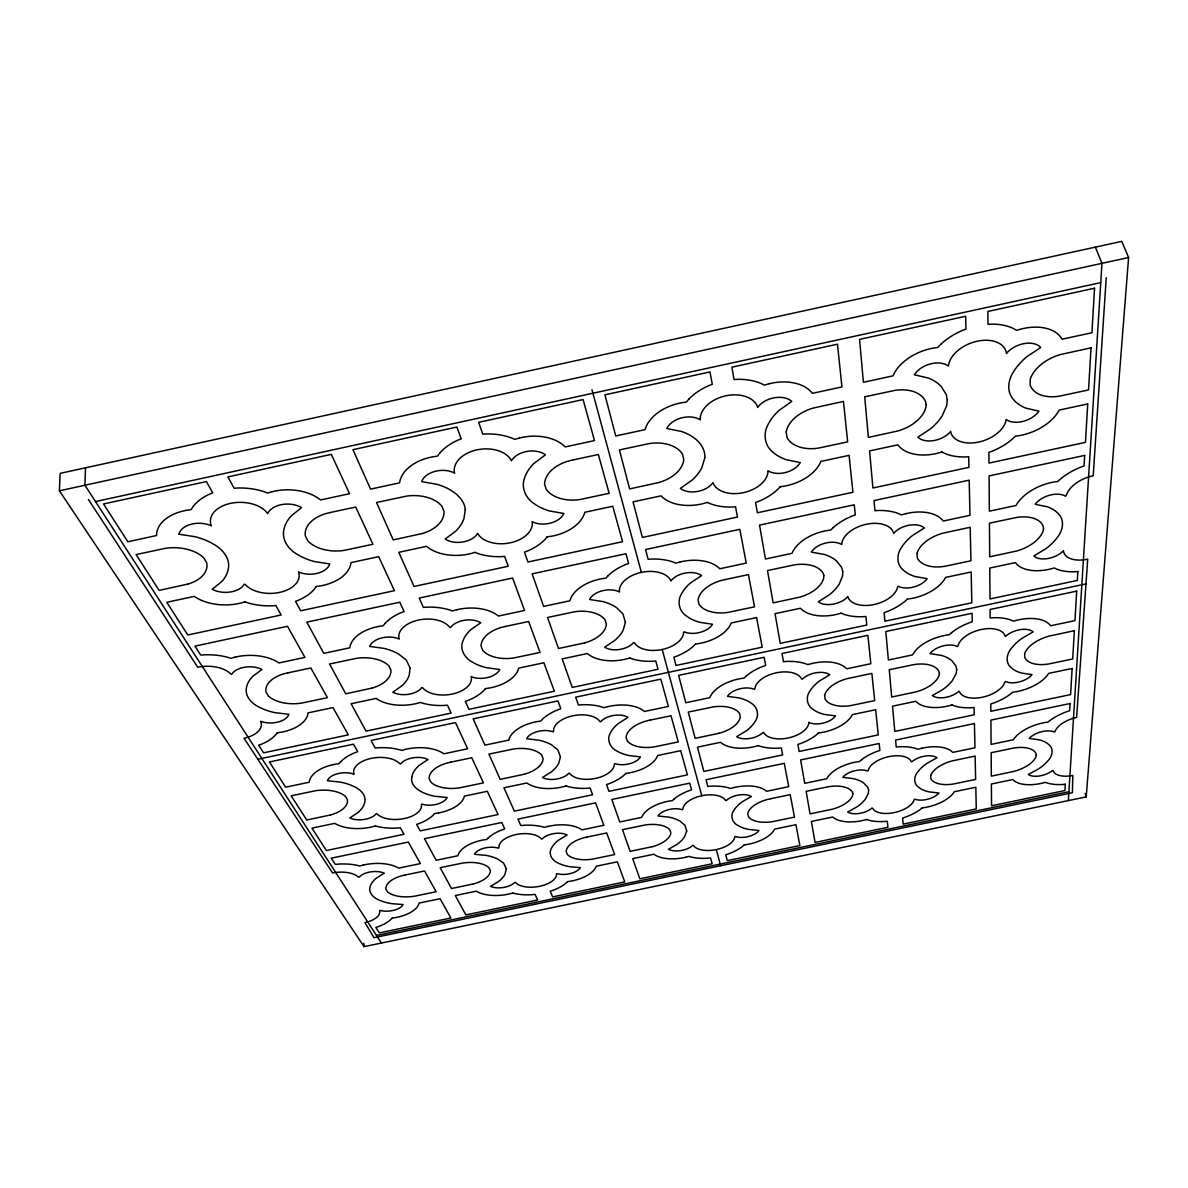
<?xml version="1.0" encoding="UTF-8"?>
<svg xmlns="http://www.w3.org/2000/svg" width="1188" height="1188" viewBox="0 0 1188 1188"><rect width="100%" height="100%" fill="white"/><g stroke="black" fill="none" stroke-linecap="round" stroke-linejoin="round"><path stroke-width="1.5" d="M85.506 467.82L84.927 485.239L381.393 943.049M59.4 490.807L60.157 473.359L1121.799 241.357L1128.6 257.529L1086.218 796.881L364.033 946.643L59.4 490.807L1128.6 257.529M1068.339 800.578L1101.959 263.335L1095.351 247.134M1106.236 277.695L1093.212 475.749L1092.351 475.928A27.473 15.652 -20.3 0 0 1076.684 482.788L1074.115 484.719A27.473 15.652 -20.3 0 0 1066.26 495.5L1065.473 496.213A18.607 10.677 -19.5 0 0 1049.776 495.188L1047.534 495.871A18.607 10.677 -19.5 0 0 1035.179 504.306L1047.207 506.741A50.965 29.017 -18.4 0 1 1058.226 513.587C1065.161 520.285 1062.8 530.917 1057.201 537.57A51.084 29.151 -18.4 0 1 1045.782 548.767L1033.857 555.969A18.013 10.053 -18.8 0 0 1045.381 558.865L1047.504 558.598A18.013 10.053 -18.8 0 0 1062.889 551.321L1063.483 550.683L1063.587 551.678A26.403 14.568 -19.4 0 0 1070.225 558.538L1072.526 559.296A26.403 14.568 -19.4 0 0 1086.901 559.355L1087.718 559.192L1076.61 717.389A22.631 10.944 -16.8 0 0 1063.646 722.512L1061.508 723.923A22.631 10.944 -16.8 0 0 1055.048 731.556L1054.395 732.06A15.37 7.455 -16.3 0 0 1041.327 731.778L1039.455 732.313A15.37 7.455 -16.3 0 0 1029.209 738.461L1039.248 739.827A42.278 20.345 -15.6 0 1 1048.469 744.282C1054.35 748.559 1052.286 756.608 1047.757 760.988A42.367 20.419 -15.6 0 1 1038.253 769.096L1028.303 774.442A14.969 7.083 -15.9 0 0 1037.97 776.165L1039.752 775.927A14.969 7.083 -15.9 0 0 1052.598 770.448L1053.192 770.67A21.904 10.291 -16.4 0 0 1058.805 775.319L1060.736 775.779A21.904 10.291 -16.4 0 0 1072.823 775.467L1072.363 792.752L373.982 937.674L364.924 922.63A21.518 10.024 -5.2 0 0 375.571 918.25L377.012 917.091A21.518 10.024 -5.2 0 0 379.551 910.825L379.952 910.394A14.731 6.92 -5.6 0 0 393.881 910.275L395.545 909.8A14.731 6.92 -5.6 0 0 403.088 904.543L391.743 903.667A41.758 19.973 -5.9 0 1 379.418 900.192C373.7 898.083 367.493 892.411 370.433 885.728A41.669 19.899 -5.9 0 1 376.195 878.244L384.273 873.165A15.117 7.277 -5.3 0 0 372.245 871.68L370.359 871.933A15.117 7.277 -5.3 0 0 359.162 877.264L358.345 877.056A22.23 10.647 -4.7 0 0 348.916 872.838L346.376 872.423A22.23 10.647 -4.7 0 0 332.566 872.928L244.015 738.238L244.787 738.075A25.928 14.078 -1.9 0 0 257.143 732.387L258.746 730.828A25.928 14.078 -1.9 0 0 261.033 722.2L260.632 721.279L261.464 721.606A17.731 9.742 -2.4 0 0 278.363 721.962L280.323 721.368A17.731 9.742 -2.4 0 0 288.833 714.3L274.933 712.652A50.356 28.289 -2.7 0 1 259.504 707.32C251.767 703.712 244.104 695.975 246.673 686.679A50.238 28.17 -2.8 0 1 252.732 676.343L261.954 669.497A18.31 10.321 -1.7 0 0 247.045 666.928L244.758 667.211A18.31 10.321 -1.7 0 0 231.764 674.279L230.739 673.967A26.982 15.102 -0.9 0 0 218.622 667.611L215.444 666.943A26.982 15.102 -0.9 0 0 198.589 667.092L197.757 667.27L88.387 499.435M811.879 663.513L807.84 664.612L805.137 663.572A41.951 22.81 -12.6 0 0 786.308 661.449L783.441 661.686L782.001 653.504L867.879 635.328L870.834 663.706L846.673 668.799A34.259 18.548 -13.3 0 0 811.879 663.513M685.565 857.305L689.04 856.414L691.49 857.097A37.14 17.969 -10.7 0 0 708.063 858.196L710.543 857.944L712.161 863.78L639.812 878.793L632.699 858.642L653.875 854.231A30.443 14.761 -10.2 0 0 685.565 857.305M95.5 501.559L1100.756 282.625M376.136 698.41L351.128 703.727L366.008 731.125L451.113 713.097L447.46 705.182L444.446 705.434A44.431 25.186 -5.8 0 1 423.641 703.459L420.389 702.45L416.349 703.563A36.531 20.642 -5 0 1 376.121 698.41M257.722 759.281L1086.099 583.887M508.702 740.124L484.897 745.143L473.166 718.859L557.944 700.92L560.84 708.761L558.182 709.682A41.773 22.631 -8.6 0 0 542.649 719.037L540.792 721.027L536.664 721.665A34.066 18.34 -7.9 0 0 508.702 740.124M376.462 935.431L1068.903 791.713M438.535 812.934L434.645 813.542L433.026 815.295A40.615 20.79 -5.4 0 1 419.097 823.551L416.661 824.368L420.196 830.872L498.099 814.552L487.332 791.297L464.434 796.109A33.264 17.167 -5.9 0 1 438.535 812.934M186.1 510.38L191.164 509.622L192.872 506.86A52.02 32.67 0.1 0 1 209.652 494.119L212.756 492.886L206.415 481.571L103.549 503.964L127.859 541.758L156.593 535.521A42.56 26.329 0.9 0 1 186.1 510.38M1085.119 793.51L1086.218 796.881M591.98 389.723L641.371 572.393M662.206 649.494L701.752 795.752M716.305 849.583L720.671 865.725M363.81 943.153L364.033 946.643M842.752 571.473L842.589 575.957L839.277 583.947A50.03 29.358 -13.7 0 1 829.358 594.787L818.294 601.781A17.612 10.143 -14.4 0 0 830.56 604.484L832.714 604.217A17.612 10.143 -14.4 0 0 847.311 597.133L847.816 596.51L848.084 597.46A25.765 14.731 -15.2 0 0 855.999 604.024L858.464 604.737A25.765 14.731 -15.2 0 0 873.239 604.707L874.843 604.365A25.765 14.731 -15.2 0 0 889.025 598.247L891.267 596.539A25.765 14.731 -15.2 0 0 897.623 586.931L898.306 586.293A17.731 10.128 -16 0 0 913.706 587.021L915.814 586.382A17.731 10.128 -16 0 0 927.13 578.66L915.131 576.551A50.698 29.255 -17.1 0 1 903.519 570.285C896.108 564.552 896.554 553.92 901.826 546.94A50.579 29.121 -17 0 1 912.503 535.506L924.338 527.977A18.295 10.751 -16.5 0 0 911.879 524.858L909.637 525.126A18.295 10.751 -16.5 0 0 894.178 532.803L893.628 533.457L893.376 532.417A26.745 15.86 -15.6 0 0 885.312 525.081L882.729 524.264A26.745 15.86 -15.6 0 0 867.091 524.116L865.384 524.472A26.745 15.86 -15.6 0 0 850.43 531.17L848.113 533.041A26.745 15.86 -15.6 0 0 841.787 543.436L841.743 544.549L841.089 544.134A18.162 10.781 -14.7 0 0 824.843 543.258L822.645 543.926A18.162 10.781 -14.7 0 0 811.345 552.123L824.071 554.38A49.926 29.225 -13.7 0 1 836.456 560.885L841.55 567.255L842.752 571.473M786.204 431.942L787.005 437.407A34.185 22.127 -16 0 0 818.205 448.158L847.668 441.877L843.45 401.425L813.186 408.078A34.096 22.023 -15.9 0 0 786.204 431.942M808.82 722.363L808.805 723.21A23.314 12.266 -12.5 0 1 803.534 731.155L801.573 732.595A23.314 12.266 -12.5 0 1 788.862 737.837L787.406 738.149A23.314 12.266 -12.5 0 1 773.789 738.416L771.472 737.882A23.314 12.266 -12.5 0 1 763.81 732.654L763.067 732.402A15.964 8.435 -11.8 0 1 750.044 738.446L748.084 738.698A15.964 8.435 -11.8 0 1 736.634 736.709L746.42 730.783A45.322 24.295 -11.2 0 0 754.929 721.769C759.607 715.651 757.706 706.815 751.024 703.044A45.218 24.191 -11.2 0 0 739.292 697.965L727.487 696.346A16.409 8.91 -11.8 0 1 737.406 689.5L739.367 688.921A16.409 8.91 -11.8 0 1 754.335 689.352L754.915 688.773A24.116 13.113 -12.6 0 1 760.127 680.219L762.147 678.66A24.116 13.113 -12.6 0 1 775.467 672.987L777.011 672.66A24.116 13.113 -12.6 0 1 791.356 672.497L793.777 673.121A24.116 13.113 -12.6 0 1 801.603 678.927L802.36 679.209A16.469 8.91 -13.3 0 1 816.097 672.72L818.131 672.467A16.469 8.91 -13.3 0 1 829.759 674.769L819.349 681.08A45.545 24.235 -13.8 0 0 810.246 690.555C805.538 696.495 806.474 705.524 813.216 709.518A45.634 24.324 -13.8 0 0 824.294 714.419L835.506 715.889A16.023 8.435 -13.1 0 1 825.541 722.438L823.626 722.987A16.023 8.435 -13.1 0 1 809.399 722.66L808.82 722.363M410.112 668.057L409.162 675.467A50.104 28.542 -4 0 1 402.183 685.595L392.797 692.218A17.553 9.92 -5 0 0 406.534 694.549L408.702 694.282A17.553 9.92 -5 0 0 421.785 687.54L422.705 687.837A25.542 14.479 -5.8 0 0 433.085 693.807L435.922 694.431A25.542 14.479 -5.8 0 0 451.41 694.223L452.999 693.881A25.542 14.479 -5.8 0 0 465.948 688.06L467.76 686.441A25.542 14.479 -5.8 0 0 471.384 677.502L471.146 676.551L471.903 676.893A17.493 9.994 -6.6 0 0 488.298 677.383L490.317 676.759A17.493 9.994 -6.6 0 0 499.732 669.483L486.471 667.686A49.762 29.017 -7.1 0 1 472.289 662.043C464.627 658.078 459.192 649.004 463.097 640.51A49.644 28.883 -7.2 0 1 470.671 629.818L480.754 622.764A18.043 10.618 -6.1 0 0 466.632 620.002L464.374 620.27A18.043 10.618 -6.1 0 0 450.564 627.546L449.613 627.219A26.522 15.563 -5.2 0 0 438.818 620.537L435.848 619.809A26.522 15.563 -5.2 0 0 419.394 619.869L417.716 620.225A26.522 15.563 -5.2 0 0 404.143 626.596L402.286 628.348A26.522 15.563 -5.2 0 0 398.945 638.03L399.257 639.055L398.44 638.684A18.117 10.529 -4.4 0 0 381.11 638.075L379.017 638.728A18.117 10.529 -4.4 0 0 369.75 646.421L383.828 648.351A49.985 28.423 -4 0 1 398.886 654.202L406.266 660.023L410.112 668.057M411.716 777.427C410.528 784.125 416.26 789.159 421.651 791.876A45.396 23.879 -6.3 0 0 434.853 796.272L447.104 797.49A15.993 8.257 -5.9 0 1 438.699 803.667L436.872 804.217A15.993 8.257 -5.9 0 1 421.814 804.083L421.369 804.588A23.359 11.954 -5.4 0 1 418.354 812.013L416.75 813.364A23.359 11.954 -5.4 0 1 405.063 818.384L403.623 818.695A23.359 11.954 -5.4 0 1 389.412 819.111L386.798 818.636A23.359 11.954 -5.4 0 1 377.086 813.899L376.225 813.661A16.053 8.182 -4.7 0 1 364.449 819.423L362.474 819.69A16.053 8.182 -4.7 0 1 349.807 817.968L358.212 812.384A45.753 23.478 -4 0 0 364.3 803.934C367.419 796.242 360.796 789.471 354.247 786.649A45.649 23.389 -4 0 0 340.317 782.105L327.398 780.754A16.513 8.628 -4.3 0 1 335.655 774.309L337.541 773.73A16.513 8.628 -4.3 0 1 353.385 773.952L354.128 774.234L353.816 773.403A24.176 12.756 -4.8 0 1 356.578 765.443L358.212 763.973A24.176 12.756 -4.8 0 1 370.404 758.553L371.918 758.226A24.176 12.756 -4.8 0 1 386.932 757.899L389.679 758.449A24.176 12.756 -4.8 0 1 399.747 763.721L400.623 763.973A16.454 8.702 -5.5 0 1 412.993 757.81L415.058 757.543A16.454 8.702 -5.5 0 1 428.007 759.533L419.067 765.488A45.293 23.775 -6.3 0 0 412.518 774.368L411.716 777.427M868.621 790.109L868.413 793.257L865.532 798.945A41.758 20.493 -12.7 0 1 857.068 806.815L847.712 812.013A14.731 7.128 -13.1 0 0 857.914 813.617L859.711 813.379A14.731 7.128 -13.1 0 0 872.007 808.018L872.66 808.241A21.533 10.35 -13.6 0 0 879.165 812.666L881.229 813.112A21.533 10.35 -13.6 0 0 893.584 812.726L894.935 812.444A21.533 10.35 -13.6 0 0 906.875 807.781L908.761 806.518A21.533 10.35 -13.6 0 0 914.181 799.598L914.76 799.123A14.805 7.113 -14.2 0 0 927.62 799.257L929.402 798.752A14.805 7.113 -14.2 0 0 938.921 793.035L928.912 791.861A42.144 20.463 -14.8 0 1 919.274 787.748C913.201 784.199 913.646 776.135 918.101 771.487A42.055 20.389 -14.8 0 1 927.086 763.245L937.005 757.751A15.192 7.484 -14.4 0 0 926.655 755.865L924.799 756.117A15.192 7.484 -14.4 0 0 911.879 761.835L911.226 761.597A22.23 11.019 -13.8 0 0 904.617 756.711L902.479 756.207A22.23 11.019 -13.8 0 0 889.53 756.504L888.104 756.801A22.23 11.019 -13.8 0 0 875.63 761.805L873.67 763.171A22.23 11.019 -13.8 0 0 868.265 770.567L867.685 771.057A15.117 7.484 -13.3 0 0 854.217 770.864L852.39 771.383A15.117 7.484 -13.3 0 0 842.871 777.368L853.385 778.63A41.669 20.419 -12.7 0 1 863.557 782.862L867.685 787.184L868.621 790.109M823.833 575.512L823.744 577.814A30.68 17.998 -13.7 0 1 799.673 597.148L773.15 602.865L767.493 570.537L794.698 564.82A30.606 17.924 -13.7 0 1 823.15 573.359L823.833 575.512M824.591 695.5L825.125 699.183A27.977 14.909 -13.8 0 0 850.43 705.657L874.695 700.608L871.844 673.388L847.059 678.675A27.918 14.85 -13.8 0 0 824.591 695.5M465.295 509.533L463.914 518.725A55.405 35.432 -4.3 0 1 455.776 531.11L445.144 539.07A19.394 12.266 -5.7 0 0 460.157 542.307L462.548 542.025A19.394 12.266 -5.7 0 0 477.249 533.991L477.635 533.293L478.244 534.392A28.215 17.879 -6.9 0 0 489.397 542.01L492.471 542.842A28.215 17.879 -6.9 0 0 509.504 542.961L511.256 542.589A28.215 17.879 -6.9 0 0 525.779 535.684L527.858 533.739A28.215 17.879 -6.9 0 0 532.283 522.75L532.076 521.562L532.877 522.007A19.35 12.355 -8 0 0 550.89 523.002L553.133 522.289A19.35 12.355 -8 0 0 563.869 513.498L549.391 510.944A55.168 35.952 -8.9 0 1 534.065 503.593C525.215 497.921 520.537 486.501 525.051 476.566A55.019 35.774 -9 0 1 533.947 463.409L545.455 454.856A20.018 13.202 -7.6 0 0 530.011 451.039L527.487 451.336A20.018 13.202 -7.6 0 0 511.865 460.068L511.434 460.84L510.84 459.622A29.418 19.379 -6.2 0 0 499.242 451.009L495.975 450.029A29.418 19.379 -6.2 0 0 477.784 449.688L475.898 450.089A29.418 19.379 -6.2 0 0 460.588 457.707L458.464 459.86A29.418 19.379 -6.2 0 0 454.336 471.874L454.633 473.151L453.757 472.676A20.062 13.098 -5 0 0 434.6 471.473L432.269 472.245A20.062 13.098 -5 0 0 421.681 481.615L437.169 484.377A55.257 35.254 -4.3 0 1 453.549 492.04C459.37 496.213 464.627 502.123 465.295 509.533M1065.309 784.243L1064.938 790.54L991.549 805.776L991.386 784.006L1012.889 779.536A31.14 14.746 -15.9 0 0 1041.876 783.248L1045.455 782.328L1047.564 783.1A38.105 17.909 -16.4 0 0 1062.889 784.481L1065.309 784.243M1070.076 703.519L1069.646 710.751L1067.017 711.612A39.352 19.038 -16.8 0 0 1050.266 720.255L1047.935 722.096L1044.163 722.675A31.957 15.503 -16.3 0 0 1013.349 739.753L991.089 744.401L990.911 720.091L1070.076 703.519M1072.14 668.458L1070.596 694.594L990.851 711.3L990.792 703.994L993.435 703.118A41.164 21.265 -16 0 0 1010.32 694.178L1012.681 692.248L1016.557 691.654A33.903 17.464 -16.7 0 0 1048.692 673.373L1072.14 668.458M1074.368 630.694L1072.69 658.984L1048.262 664.062A28.527 14.805 -17.4 0 1 1024.665 657.187L1024.739 653.355A28.453 14.746 -17.4 0 1 1049.36 636.026L1074.368 630.694M1076.699 591.134L1074.962 620.626L1050.593 625.779A34.883 18.444 -17.1 0 0 1017.567 620.062L1013.453 621.176L1010.973 620.077A42.62 22.735 -16.5 0 0 992.99 617.745L990.153 617.983L990.094 609.474L1076.699 591.134M1077.843 571.532L1077.323 580.442L990.005 598.945L989.782 568.042L1015.443 562.592A37.481 20.924 -18.8 0 0 1049.984 569.111L1054.246 567.953L1056.756 569.141A45.916 25.349 -19.4 0 0 1074.962 571.755L1077.843 571.532M1084.689 455.42L1084.065 465.948L1080.902 467.077A47.787 27.235 -20.3 0 0 1060.632 478.868L1057.795 481.437L1053.266 482.12A38.714 22.201 -19.5 0 0 1016.111 505.464L989.352 511.182L989.099 475.898L1084.689 455.42M1087.718 403.95L1085.461 442.367L988.995 463.068L988.921 452.361L992.129 451.202A50.386 31.185 -19.6 0 0 1012.577 438.907L1015.443 436.174L1020.15 435.476A41.61 25.601 -20.6 0 0 1059.221 410.083L1087.718 403.95M1091.03 347.832L1088.55 389.931L1058.79 396.272A35.224 21.8 -22.1 0 1 1030.145 384.882L1030.263 379.195A35.135 21.681 -22 0 1 1060.439 354.544L1091.03 347.832M1094.549 288.224L1091.92 332.744L1062.057 339.219A43.139 27.324 -21.7 0 0 1021.635 328.898L1016.586 330.353L1013.557 328.586A52.628 33.799 -20.7 0 0 991.46 324.131L987.956 324.339L987.867 311.449L1094.549 288.224M852.806 793.406L852.702 795.024A25.601 12.563 -12.7 0 1 832.283 809.206L810.068 813.884L806.117 791.327L828.808 786.649A25.557 12.519 -12.7 0 1 852.286 791.921L852.806 793.406M947.267 399.97L946.688 405.568L942.381 415.488A56.163 35.996 -18 0 1 930.605 428.764L917.908 437.214A19.78 12.385 -18.6 0 0 931.11 440.897L933.471 440.629A19.78 12.385 -18.6 0 0 950.044 432.15L950.652 431.393L950.86 432.581A28.972 17.924 -19.6 0 0 958.954 440.971L961.597 441.906A28.972 17.924 -19.6 0 0 977.724 442.248L979.521 441.877A28.972 17.924 -19.6 0 0 995.559 434.6L998.158 432.536A28.972 17.924 -19.6 0 0 1005.969 420.715L1006.147 419.438L1006.771 419.928A20.003 12.296 -20.6 0 0 1023.536 421.235L1025.897 420.493A20.003 12.296 -20.6 0 0 1038.965 411.137L1026.061 408.182A57.47 35.566 -22.1 0 1 1013.928 400.044C1005.998 391.862 1008.107 379.269 1014.21 370.73A57.306 35.388 -22 0 1 1026.967 356.623L1040.688 347.52A20.745 13.127 -21.7 0 0 1027.264 343.198L1024.784 343.481A20.745 13.127 -21.7 0 0 1007.097 352.717L1006.429 353.549L1006.251 352.227A30.264 19.424 -20.7 0 0 998.069 342.753L995.292 341.639A30.264 19.424 -20.7 0 0 978.125 341.03L976.209 341.446A30.264 19.424 -20.7 0 0 959.176 349.48L956.459 351.782A30.264 19.424 -20.7 0 0 948.603 364.731L948.47 366.112L947.786 365.577A20.478 13.217 -19.4 0 0 929.996 364.033L927.531 364.835A20.478 13.217 -19.4 0 0 914.404 374.829L928.214 378.007A56.014 35.818 -17.9 0 1 941.252 386.516L946.301 394.639L947.267 399.97M179.032 534.214L195.322 536.768A56.415 34.021 1 0 1 213.32 544.03C222.379 548.975 230.843 558.494 228.17 569.601A56.579 34.185 1.1 0 1 221.8 581.556L212.162 589.263A19.721 11.88 -0.2 0 0 228.066 592.277L230.472 591.98A19.721 11.88 -0.2 0 0 244.253 584.184L245.337 584.555A28.616 17.375 -1.2 0 0 257.974 591.802L261.256 592.589A28.616 17.375 -1.2 0 0 278.735 592.589L280.472 592.218A28.616 17.375 -1.2 0 0 294.253 585.491L296.064 583.605A28.616 17.375 -1.2 0 0 298.871 573.017L298.455 571.888L299.361 572.304A19.572 12.043 -2 0 0 317.953 573.151L320.151 572.453A19.572 12.043 -2 0 0 329.759 563.929L314.508 561.568A55.673 35.105 -2.4 0 1 297.653 554.603C288.58 549.599 281.036 539.53 284.11 528.705A55.524 34.927 -2.5 0 1 291.149 516.008L301.5 507.662A20.27 12.83 -1 0 0 285.135 504.143L282.596 504.44A20.27 12.83 -1 0 0 267.998 512.934L267.671 513.676L266.854 512.518A29.908 18.785 0.1 0 0 253.608 504.321L250.119 503.385A29.908 18.785 0.1 0 0 231.422 503.177L229.566 503.578A29.908 18.785 0.1 0 0 215.087 510.989L213.261 513.067A29.908 18.785 0.1 0 0 210.929 524.651L211.434 525.868L210.454 525.408A20.463 12.652 0.9 0 0 190.659 524.383L188.387 525.141A20.463 12.652 0.9 0 0 179.032 534.214M956.696 669.587L956.206 673.388L952.613 680.189A45.857 24.309 -15 0 1 942.856 689.5L932.372 695.574A16.172 8.42 -15.4 0 0 943.198 697.727L945.143 697.475A16.172 8.42 -15.4 0 0 958.82 691.268L959.488 691.55A23.671 12.222 -16 0 0 966.111 697.029L968.279 697.594A23.671 12.222 -16 0 0 981.585 697.401L983.055 697.089A23.671 12.222 -16 0 0 996.287 691.728L998.425 690.243A23.671 12.222 -16 0 0 1004.855 682.016L1005.523 681.466A16.29 8.39 -16.7 0 0 1019.319 681.897L1021.279 681.333A16.29 8.39 -16.7 0 0 1032.016 674.636L1021.368 673.002A46.525 24.161 -17.4 0 1 1011.374 667.834C1004.855 662.8 1006.667 653.578 1011.567 648.128A46.421 24.057 -17.4 0 1 1021.977 638.342L1033.174 631.897A16.766 8.865 -17.1 0 0 1022.2 629.388L1020.165 629.655A16.766 8.865 -17.1 0 0 1005.731 636.308L1005.048 635.996A24.503 13.068 -16.5 0 0 998.365 629.922L996.108 629.254A24.503 13.068 -16.5 0 0 982.12 629.328L980.56 629.655A24.503 13.068 -16.5 0 0 966.661 635.476L964.433 637.08A24.503 13.068 -16.5 0 0 957.974 645.93L957.305 646.524A16.632 8.895 -15.7 0 0 942.812 645.975L940.792 646.584A16.632 8.895 -15.7 0 0 930.026 653.623L941.252 655.375A45.753 24.206 -15 0 1 951.855 660.721L955.939 666.037L956.696 669.587M926.165 404.529L925.883 407.41A34.437 22.067 -18 0 1 897.89 430.962L868.369 437.422L864.716 396.822L895.069 390.347A34.348 21.963 -17.9 0 1 925.601 401.811L926.165 404.529M917.017 553.356L917.299 557.9A31.081 17.939 -17.1 0 0 944.208 566.409L970.938 560.795L970.21 527.279L942.827 533.204A31.007 17.85 -17 0 0 917.017 553.356M506.311 868.71L505.078 874.012A41.654 20.092 -6.7 0 1 498.693 881.407L490.525 886.352A14.657 7.009 -7.3 0 0 501.752 887.703L503.564 887.466A14.657 7.009 -7.3 0 0 514.79 882.342L515.547 882.535A21.354 10.217 -7.8 0 0 523.804 886.56L526.106 886.946A21.354 10.217 -7.8 0 0 538.981 886.441L540.302 886.159A21.354 10.217 -7.8 0 0 551.381 881.689L552.969 880.501A21.354 10.217 -7.8 0 0 556.459 874.026L556.92 873.581A14.627 7.039 -8.3 0 0 570.492 873.536L572.2 873.046A14.627 7.039 -8.3 0 0 580.397 867.641L569.483 866.676A41.521 20.315 -8.7 0 1 558.048 862.993C552.197 860.676 547.817 853.89 551.618 847.935A41.446 20.226 -8.7 0 1 558.449 840.198L567.136 834.986A15.013 7.41 -8.1 0 0 555.642 833.367L553.771 833.62A15.013 7.41 -8.1 0 0 542.01 839.07L541.238 838.862A22.023 10.87 -7.6 0 0 532.744 834.422L530.323 833.976A22.023 10.87 -7.6 0 0 516.81 834.407L515.414 834.704A22.023 10.87 -7.6 0 0 503.89 839.5L502.257 840.792A22.023 10.87 -7.6 0 0 498.93 847.697L498.47 848.173A15.028 7.366 -7.1 0 0 484.259 848.143L482.506 848.648A15.028 7.366 -7.1 0 0 474.398 854.306L485.862 855.345A41.565 20.018 -6.7 0 1 497.891 859.147L503.623 863.097L506.311 868.71M939.396 673.24L939.144 675.185A28.111 14.895 -15 0 1 915.993 691.861L891.713 697.029L889.263 669.72L914.107 664.552A28.052 14.835 -15 0 1 938.951 671.428L939.396 673.24M930.679 775.571L930.872 778.734A25.839 12.548 -14.8 0 0 953.281 784.021L975.63 779.417L975.14 756.058L952.316 760.869A25.794 12.489 -14.8 0 0 930.679 775.571M560.424 756.682L558.82 763.023A45.293 24.012 -7.4 0 1 551.544 771.755L542.441 777.501A15.919 8.346 -8.1 0 0 554.514 779.358L556.474 779.09A15.919 8.346 -8.1 0 0 568.874 773.195L569.676 773.433A23.211 12.162 -8.8 0 0 578.378 778.422L580.843 778.927A23.211 12.162 -8.8 0 0 594.757 778.571L596.198 778.274A23.211 12.162 -8.8 0 0 608.39 773.136L610.187 771.74A23.211 12.162 -8.8 0 0 614.315 764.062L614.835 763.542A15.919 8.39 -9.4 0 0 629.477 763.765L631.348 763.216A15.919 8.39 -9.4 0 0 640.51 756.904L628.794 755.509A45.263 24.235 -10 0 1 616.646 750.861C609.949 747.608 606.326 739.292 610.558 732.64A45.159 24.131 -10 0 1 618.384 723.462L628.051 717.329A16.365 8.865 -9.3 0 0 615.755 715.176L613.706 715.443A16.365 8.865 -9.3 0 0 600.668 721.769L599.851 721.502A24.012 13.009 -8.6 0 0 590.881 715.963L588.298 715.384A24.012 13.009 -8.6 0 0 573.626 715.621L572.096 715.948A24.012 13.009 -8.6 0 0 559.34 721.502L557.514 723.002A24.012 13.009 -8.6 0 0 553.549 731.273L553.029 731.823A16.38 8.821 -7.9 0 0 537.629 731.496L535.699 732.075A16.38 8.821 -7.9 0 0 526.626 738.728L538.981 740.213A45.203 23.909 -7.4 0 1 551.826 745.01L557.811 749.88L560.424 756.682M625.393 622.215L623.269 629.907A49.718 29.165 -8.6 0 1 614.835 640.391L604.618 647.193A17.464 10.098 -9.5 0 0 617.626 649.717L619.78 649.45A17.464 10.098 -9.5 0 0 633.605 642.53L634.466 642.856A25.483 14.702 -10.4 0 0 643.629 649.108L646.272 649.777A25.483 14.702 -10.4 0 0 661.419 649.658L663.008 649.316A25.483 14.702 -10.4 0 0 676.566 643.347L678.6 641.683A25.483 14.702 -10.4 0 0 683.575 632.417L684.169 631.793A17.493 10.128 -11.3 0 0 700.074 632.402L702.138 631.764A17.493 10.128 -11.3 0 0 712.503 624.264L699.851 622.319A49.866 29.344 -12.2 0 1 686.946 616.364C679.328 611.701 676.7 601.588 681.481 593.941A49.748 29.21 -12.1 0 1 690.584 582.877L701.559 575.616A18.028 10.766 -11.3 0 0 688.238 572.646L685.996 572.928A18.028 10.766 -11.3 0 0 671.354 580.383L670.908 581.036L670.492 580.026A26.433 15.83 -10.3 0 0 661.048 573.032L658.256 572.26A26.433 15.83 -10.3 0 0 642.218 572.215L640.525 572.571A26.433 15.83 -10.3 0 0 626.269 579.091L624.175 580.917A26.433 15.83 -10.3 0 0 619.364 590.956L619.497 592.01L618.77 591.624A17.998 10.737 -9.4 0 0 601.96 590.881L599.821 591.535A17.998 10.737 -9.4 0 0 589.545 599.48L602.955 601.574A49.599 29.032 -8.6 0 1 616.691 607.751L622.928 613.854L625.393 622.215M1043.524 528.705L1043.079 531.11A31.319 17.865 -18.4 0 1 1016.468 551.039L989.693 556.816L989.441 523.18L1016.883 517.404A31.244 17.79 -18.4 0 1 1043.227 526.462L1043.524 528.705M704.811 457.811L701.974 467.359A55.227 36.071 -11.1 0 1 692.025 480.19L680.368 488.402A19.394 12.444 -12.2 0 0 694.49 491.847L696.881 491.565A19.394 12.444 -12.2 0 0 712.503 483.323L712.993 482.58L713.409 483.739A28.319 18.072 -13.4 0 0 723.032 491.728L725.898 492.619A28.319 18.072 -13.4 0 0 742.5 492.842L744.267 492.471A28.319 18.072 -13.4 0 0 759.533 485.387L761.864 483.368A28.319 18.072 -13.4 0 0 767.983 471.978L767.953 470.745L768.681 471.22A19.483 12.444 -14.6 0 0 786.07 472.364L788.372 471.636A19.483 12.444 -14.6 0 0 800.267 462.563L786.56 459.815A55.762 36.1 -16 0 1 772.824 452.079C764.255 445.337 762.934 433.011 768.398 423.923A55.613 35.922 -15.9 0 1 779.209 410.291L791.772 401.41A20.166 13.306 -15 0 0 777.368 397.386L774.873 397.683A20.166 13.306 -15 0 0 758.226 406.667L757.677 407.469L757.291 406.207A29.507 19.617 -13.7 0 0 747.371 397.163L744.356 396.109A29.507 19.617 -13.7 0 0 726.67 395.634L724.769 396.05A29.507 19.617 -13.7 0 0 708.612 403.875L706.192 406.103A29.507 19.617 -13.7 0 0 700.222 418.577L700.296 419.899L699.524 419.394A20.062 13.306 -12.3 0 0 681.036 418.028L678.645 418.8A20.062 13.306 -12.3 0 0 666.81 428.497L681.452 431.467A55.079 35.892 -11.1 0 1 696.183 439.545C701.469 444.074 705.405 450.668 704.811 457.811M1036.278 755.167L1035.906 756.845A25.973 12.519 -15.6 0 1 1013.72 771.428L991.327 776.15L991.163 752.717L1014.017 747.995A25.928 12.474 -15.6 0 1 1036.01 753.608L1036.278 755.167M686.694 831.125L684.644 836.619A41.521 20.374 -9.6 0 1 677.234 844.237L668.458 849.316A14.627 7.098 -10.2 0 0 679.18 850.801L680.991 850.563A14.627 7.098 -10.2 0 0 692.753 845.321L693.45 845.529A21.354 10.336 -10.7 0 0 700.831 849.747L703.029 850.163A21.354 10.336 -10.7 0 0 715.636 849.717L716.973 849.435A21.354 10.336 -10.7 0 0 728.482 844.876L730.219 843.643A21.354 10.336 -10.7 0 0 734.674 836.946L735.179 836.486A14.657 7.113 -11.3 0 0 748.41 836.53L750.148 836.04A14.657 7.113 -11.3 0 0 758.998 830.471L748.544 829.402A41.639 20.478 -11.8 0 1 737.986 825.512C731.957 822.735 729.892 815.072 734.169 809.845A41.565 20.404 -11.8 0 1 742.069 801.87L751.365 796.509A15.028 7.484 -11.3 0 0 740.451 794.772L738.58 795.01A15.028 7.484 -11.3 0 0 726.239 800.593L725.526 800.37A22.023 10.989 -10.7 0 0 717.968 795.708L715.696 795.232A22.023 10.989 -10.7 0 0 702.45 795.604L701.054 795.901A22.023 10.989 -10.7 0 0 689.04 800.801L687.258 802.123A22.023 10.989 -10.7 0 0 682.892 809.28L682.387 809.756A15.013 7.455 -10.1 0 0 668.532 809.652L666.75 810.171A15.013 7.455 -10.1 0 0 657.929 815.993L668.933 817.136A41.446 20.3 -9.7 0 1 680.041 821.146L684.971 825.289L686.694 831.125M316.335 586.501L314.553 588.966A49.762 30.22 -1.2 0 1 298.411 600.237L295.515 601.321L300.653 610.795L394.431 590.674L378.675 556.652L350.995 562.622A40.704 25.052 -2 0 1 321.057 585.803L316.335 586.501M439.605 453.267L437.481 456.133L432.417 456.875A41.743 27.25 -5 0 0 399.584 482.848L370.567 489.129L352.94 449.673L456.875 427.041L461.241 438.862L458.004 440.109A51.158 33.724 -6.2 0 0 439.605 453.267M277.205 732.818L275.646 734.852A45.099 24.488 -1.9 0 1 261.256 744.282L258.657 745.203L263.558 752.821L348.292 734.867L333.011 707.573L308.048 712.874A36.873 20.27 -2.4 0 1 281.482 732.164L277.205 732.818M385.031 623.433L383.219 625.749L378.675 626.432A37.689 21.889 -4.4 0 0 349.807 647.802L323.775 653.355L306.816 622.141L399.777 602.227L404.098 611.553L401.217 612.607A46.139 27.072 -5.2 0 0 385.031 623.433M340.704 761.716L339.115 763.632L334.986 764.27A34.363 17.954 -4.3 0 0 309.251 782.209L285.655 787.199L269.438 761.968L353.504 744.178L357.722 751.707L355.138 752.613A42.055 22.201 -4.8 0 0 340.704 761.716M547.148 536.872L545.01 539.426A49.079 31.096 -6.9 0 1 527.457 551.024L524.457 552.138L527.947 562.013L622.601 541.698L612.741 506.251L584.793 512.266A40.244 25.705 -8 0 1 551.856 536.174L547.148 536.872M688.862 399.123L686.322 402.079L681.273 402.821A41.729 27.68 -12.3 0 0 645.054 429.625L615.74 435.981L604.93 394.817L709.949 371.948L712.28 384.273L708.939 385.565A51.336 34.125 -13.7 0 0 688.862 399.123M485.432 688.639L483.59 690.748A44.431 25.186 -5.8 0 1 468.042 700.43L465.354 701.38L468.904 709.325L554.38 691.223L543.881 662.77L518.711 668.116A36.397 20.805 -6.6 0 1 489.694 687.986L485.432 688.639M608.152 575.69L606.014 578.096L601.47 578.779A37.452 22.32 -9.4 0 0 569.898 600.786L543.614 606.4L532.12 573.849L625.957 553.742L628.66 563.468L625.69 564.552A45.976 27.547 -10.3 0 0 608.152 575.69M780.174 486.768L777.68 489.397A49.257 31.437 -13.4 0 1 758.687 501.351L755.583 502.494L757.38 512.771L852.939 492.263L849.078 455.346L820.863 461.419A40.541 25.884 -14.6 0 1 784.882 486.055L780.174 486.768M940.688 344.401L937.748 347.475L932.699 348.218A42.605 27.517 -19.4 0 0 893.02 375.853L863.409 382.284L859.548 339.382L965.666 316.275L965.948 329.121L962.473 330.427A52.628 33.799 -20.7 0 0 940.688 344.401M392.129 918.116L390.689 919.616A37.437 17.449 -5.2 0 1 378.066 926.744L375.839 927.472L379.314 932.877L450.876 918.012L440.065 898.707L419.067 903.073A30.636 14.405 -5.6 0 1 395.693 917.552L392.129 918.116M488.402 837.733L486.768 839.411L482.996 840.005A31.274 15.325 -7.1 0 0 457.929 855.746L436.174 860.29L424.443 838.683L501.781 822.497L504.752 828.927L502.331 829.744A38.313 18.889 -7.6 0 0 488.402 837.733M695.455 644.074L693.317 646.242A44.312 25.587 -10.4 0 1 676.611 656.221L673.834 657.187L676.017 665.458L762.206 647.193L756.593 617.582L731.199 622.972A36.397 21.087 -11.3 0 1 699.717 643.421L695.455 644.074M833.337 527.502L830.858 529.996L826.328 530.665A37.793 22.424 -14.7 0 0 791.98 553.341L765.473 559.013L759.533 525.111L854.246 504.811L855.301 514.939L852.227 516.038A46.525 27.591 -15.6 0 0 833.337 527.502M625.809 773.433L623.952 775.244A40.377 21.161 -8.8 0 1 609.043 783.724L606.533 784.555L608.924 791.327L687.436 774.873L680.709 750.682L657.632 755.523A33.116 17.449 -9.4 0 1 629.699 772.824L625.809 773.433M746.287 676.002L744.148 678.066L740.035 678.69A34.14 18.533 -11.8 0 0 709.8 697.683L685.803 702.747L678.615 675.378L764.122 657.291L765.681 665.443L762.934 666.394A41.951 22.81 -12.6 0 0 746.287 676.002M567.522 881.659L565.874 883.204A37.14 17.775 -7.8 0 1 552.45 890.525L550.163 891.267L552.672 896.881L624.754 881.927L617.344 861.835L596.198 866.23A30.443 14.657 -8.3 0 1 571.101 881.095L567.522 881.659M674.249 798.871L672.393 800.608L668.621 801.187A31.215 15.518 -10.1 0 0 641.669 817.374L619.75 821.962L611.805 799.465L689.738 783.144L691.609 789.842L689.114 790.673A38.313 19.112 -10.7 0 0 674.249 798.871M907.305 599.123L904.87 601.366A44.817 25.631 -15.2 0 1 886.976 611.612L884.124 612.607L884.897 621.205L971.829 602.791L971.175 571.992L945.559 577.427A36.902 21.072 -16 0 1 911.567 598.485L907.305 599.123M818.473 732.996L816.379 734.882A40.555 21.325 -12.5 0 1 800.489 743.569L797.905 744.431L799.138 751.469L878.274 734.897L875.645 709.726L852.375 714.612A33.323 17.553 -13.1 0 1 822.363 732.402L818.473 732.996M951.633 632.61L949.227 634.734L945.113 635.372A34.615 18.503 -15.7 0 0 912.577 654.9L888.386 660.008L885.817 631.526L972.066 613.29L972.244 621.769L969.408 622.735A42.62 22.735 -16.5 0 0 951.633 632.61M744.193 844.935L742.351 846.539A37.14 17.969 -10.7 0 1 728.081 854.024L725.734 854.781L727.279 860.632L799.88 845.559L795.915 824.68L774.606 829.105A30.487 14.791 -11.3 0 1 747.772 844.371L744.193 844.935M861.538 759.711L859.444 761.493L855.672 762.087A31.452 15.578 -13.3 0 0 826.803 778.704L804.707 783.323L800.623 759.934L879.165 743.495L879.892 750.445L877.338 751.291A38.655 19.157 -13.8 0 0 861.538 759.711M922.17 807.944L920.106 809.592A37.467 18.013 -13.6 0 1 905.004 817.285L902.598 818.057L903.147 824.13L976.269 808.939L975.808 787.258L954.35 791.713A30.799 14.805 -14.2 0 1 925.734 807.38L922.17 807.944M272.349 491.639L267.612 493.02L263.543 491.505A52.02 32.67 0.1 0 0 237.749 488.001L234.095 488.253L227.933 476.893L331.318 454.38L349.524 493.688L320.567 499.97A42.189 26.715 -1 0 0 272.349 491.639M519.557 437.941L514.716 439.352L510.974 437.763A51.158 33.724 -6.2 0 0 486.397 433.947L482.803 434.169L478.616 422.319L583.085 399.569L594.49 440.585L565.221 446.926A41.639 27.473 -7.6 0 0 519.557 437.956M769.304 383.709L764.359 385.135L760.973 383.442A51.336 34.125 -13.7 0 0 737.629 379.314L734.065 379.536L731.912 367.166L837.481 344.193L841.936 386.932L812.384 393.347A41.936 27.68 -15 0 0 769.304 383.709M244.891 601.871L240.496 603.133A41.031 24.71 -0.2 0 1 194.253 596.376L166.78 602.301L187.808 635.001L281.14 614.983L275.854 605.538L272.512 605.806A49.762 30.22 -1.2 0 1 248.723 603.133L244.891 601.871M475.022 552.39L470.522 553.667A40.347 25.512 -5.7 0 1 426.522 546.346L398.797 552.331L414.033 586.456L508.241 566.245L504.618 556.4L501.306 556.652A49.079 31.096 -6.9 0 1 478.541 553.712L475.022 552.39M707.35 502.42L702.761 503.727A40.347 25.884 -12.2 0 1 661.048 495.841L633.041 501.871L642.396 537.451L737.496 517.047L735.55 506.786L732.283 507.024A49.257 31.437 -13.4 0 1 710.572 503.831L707.35 502.42M941.921 451.989L937.243 453.311A41.149 25.765 -18.6 0 1 906.028 451.44A41.075 25.72 -18.6 0 1 897.861 444.832L869.586 450.935L872.913 487.986L968.918 467.374L968.695 456.712L965.473 456.935A50.386 31.185 -19.6 0 1 944.831 453.46L941.921 451.989M235.239 657.127L231.007 658.315L227.294 657.187A46.941 26.27 -0.9 0 0 204.009 654.84L200.727 655.093L194.951 646.124L287.481 626.284L304.9 657.395L278.913 662.949A38.09 21.473 -1.7 0 0 235.239 657.127M456.712 609.741L452.39 610.959L448.96 609.756A46.139 27.072 -5.2 0 0 426.641 607.172L423.388 607.424L419.216 598.054L512.607 578.036L524.576 610.469L498.351 616.067A37.541 22.082 -6.1 0 0 456.712 609.756M680.234 561.924L675.824 563.157L672.675 561.879A45.976 27.547 -10.3 0 0 651.336 559.058L648.128 559.296L645.574 549.539L739.827 529.328L746.242 563.112L719.779 568.77A37.511 22.409 -11.3 0 0 680.234 561.939M905.82 513.662L901.321 514.924L898.455 513.572A46.525 27.591 -15.6 0 0 878.125 510.498L874.962 510.721L874.041 500.564L969.2 480.175L969.957 515.325L943.242 521.027A38.061 22.379 -16.5 0 0 905.82 513.676M629.848 658.004L625.734 659.132A36.338 21.013 -9.5 0 1 587.377 653.534L562.162 658.894L572.245 687.436L658.078 669.26L655.776 661.018L652.821 661.256A44.312 25.587 -10.4 0 1 632.848 659.073L629.848 658.004M841.134 613.171L836.931 614.315A36.65 21.117 -14.4 0 1 800.474 608.256L775.036 613.661L780.234 643.376L866.795 625.037L865.904 616.468L862.978 616.706A44.817 25.631 -15.2 0 1 843.881 614.3L841.134 613.171M405.643 749.346L401.752 750.4L398.574 749.48A42.055 22.201 -4.8 0 0 378.126 747.757L375.185 748.009L371.087 740.451L455.509 722.586L467.641 748.782L443.881 753.801A34.214 18.117 -5.5 0 0 405.643 749.346M607.914 706.608L603.95 707.692L601.009 706.712A41.773 22.631 -8.6 0 0 581.363 704.781L578.452 705.033L575.675 697.163L660.825 679.15L668.413 706.429L644.445 711.478A34.051 18.429 -9.3 0 0 607.914 706.608M375.408 825.972L371.74 826.952A33.398 17.018 -4.7 0 1 334.719 823.358L311.969 828.125L326.373 850.534L403.979 834.273L400.341 827.798L397.594 828.051A40.615 20.79 -5.4 0 1 378.437 826.759L375.408 825.972M566.112 785.951L562.37 786.961A33.145 17.375 -8.1 0 1 535.224 786.857A33.086 17.345 -8.1 0 1 526.878 782.981L503.95 787.807L514.374 811.137L592.589 794.757L590.094 788.015L587.377 788.268A40.377 21.161 -8.8 0 1 568.918 786.798L566.112 785.951M758.3 745.633L754.499 746.643A33.205 17.538 -11.8 0 1 720.581 742.307L697.475 747.148L703.845 771.443L782.669 754.929L781.333 747.905L778.645 748.158A40.555 21.325 -12.5 0 1 760.914 746.51L758.3 745.633M952.034 704.974L948.158 705.999A33.665 17.523 -15.4 0 1 922.482 705.568A33.606 17.493 -15.4 0 1 915.829 701.291L892.53 706.177L894.802 731.422L974.249 714.775L974.086 707.499L971.428 707.721A41.164 21.265 -16 0 1 954.424 705.91L952.034 704.974M363.335 865.027L359.771 865.963L356.831 865.25A38.655 18.518 -4.7 0 0 337.986 864.121L335.283 864.389L331.289 858.182L408.33 842.054L420.389 863.587L398.678 868.131A31.452 15.117 -5.3 0 0 363.335 865.027M548.039 826.403L544.431 827.353L541.669 826.596A38.313 18.889 -7.6 0 0 523.492 825.318L520.819 825.571L517.938 819.111L595.574 802.865L603.846 825.274L581.957 829.848A31.215 15.414 -8.1 0 0 548.039 826.403M734.169 787.495L730.486 788.461L727.932 787.644A38.313 19.112 -10.7 0 0 710.439 786.204L707.796 786.456L706.028 779.729L784.273 763.349L788.698 786.664L766.646 791.282A31.259 15.563 -11.3 0 0 734.169 787.495M921.725 748.277L917.982 749.257L915.636 748.395A38.655 19.157 -13.8 0 0 898.826 746.792L896.212 747.029L895.589 740.05L974.427 723.551L974.962 747.772L952.731 752.405A31.601 15.578 -14.4 0 0 921.725 748.277M512.756 893.049L509.34 893.94A30.487 14.568 -7.3 0 1 476.343 891.163L455.316 895.544L465.83 914.909L537.659 899.999L535.06 894.401L532.566 894.653A37.14 17.775 -7.8 0 1 515.399 893.703L512.756 893.049M866.601 819.497L863.067 820.418A30.65 14.82 -13.1 0 1 832.714 817.017L811.389 821.457L815.057 842.411L887.911 827.294L887.288 821.235L884.822 821.472A37.467 18.013 -13.6 0 1 868.888 820.24L866.601 819.497M330.16 512.533L326.061 513.543A34.036 21.414 -2.5 0 0 305.331 535.877L307.885 540.911A34.125 21.518 -2.4 0 0 344 550.415L372.943 544.267L355.702 507.024L330.16 512.533M572.557 460.053L568.399 461.063A33.724 21.919 -9 0 0 544.579 484.155L546.272 489.411A33.813 22.037 -8.9 0 0 579.952 499.539L609.147 493.317L598.351 454.499L572.557 460.053M187.749 584.11L159.118 590.377L136.1 554.573L165.592 548.277A34.586 20.849 1 0 1 203.742 557.825L206.667 562.77A34.675 20.953 1.1 0 1 187.749 584.11M422.156 533.561L393.228 539.887L376.537 502.509L406.326 496.153A33.873 21.607 -4.3 0 1 441.981 506.34L444.045 511.493A33.962 21.711 -4.3 0 1 422.156 533.561M658.865 482.521L629.64 488.907L619.408 449.94L649.465 443.525A33.769 21.993 -11.1 0 1 682.595 454.336L683.768 459.711A33.858 22.112 -11.1 0 1 658.865 482.521M287.882 672.854L284.214 673.73A30.799 17.271 -2.8 0 0 266.008 692.069L268.458 696.079A30.873 17.345 -2.7 0 0 301.396 703.133L327.457 697.668L310.825 667.983L287.882 672.854M505.494 626.432L501.767 627.309A30.443 17.701 -7.2 0 0 481.081 646.242L482.818 650.43A30.502 17.79 -7.1 0 0 513.78 657.959L540.065 652.435L528.645 621.502L505.494 626.432M725.081 579.581L721.294 580.472A30.502 17.909 -12.1 0 0 698.069 600.014L699.079 604.365A30.561 17.983 -12.1 0 0 728.051 612.384L754.543 606.83L748.425 574.606L725.081 579.581M371.77 688.164L345.723 693.777L329.551 663.988L356.296 658.36A30.65 17.419 -4 0 1 388.877 665.889L390.911 670.002A30.725 17.493 -4 0 1 371.77 688.164M584.778 642.856L558.494 648.514L547.534 617.478L574.502 611.79A30.413 17.79 -8.6 0 1 605.048 619.839L606.37 624.116A30.472 17.879 -8.6 0 1 584.778 642.856M450.801 762.147L447.416 762.934A27.77 14.568 -6.3 0 0 429.165 778.764L430.902 782.164A27.829 14.627 -6.3 0 0 459.548 787.837L483.427 782.877L471.785 757.736L450.801 762.147M649.836 720.18L646.421 720.982A27.695 14.791 -10 0 0 626.076 737.303L627.219 740.852A27.755 14.85 -10 0 0 654.202 746.91L678.274 741.906L670.997 715.74L649.836 720.18M330.427 814.983L306.756 820.017L291.179 795.812L315.459 790.748A27.992 14.345 -4 0 1 345.441 796.391L347.431 799.732A28.052 14.39 -4 0 1 330.427 814.983M524.057 774.279L500.178 779.358L488.907 754.128L513.365 749.019A27.71 14.657 -7.4 0 1 541.683 755.078L543.079 758.553A27.77 14.716 -7.4 0 1 524.057 774.279M719.245 733.234L695.158 738.357L688.268 712.087L712.904 706.964A27.725 14.835 -11.2 0 1 739.515 713.424L740.302 717.047A27.784 14.895 -11.2 0 1 719.245 733.234M405.331 874.962L402.242 875.66A25.542 12.192 -5.9 0 0 385.922 889.144L387.63 891.95A25.601 12.236 -5.9 0 0 414.27 896.242L436.159 891.743L424.532 870.967L405.331 874.962M587.332 836.976L584.214 837.689A25.408 12.4 -8.7 0 0 566.156 851.573L567.374 854.499A25.453 12.444 -8.7 0 0 592.619 859.117L614.656 854.573L606.682 832.951L587.332 836.976M770.73 798.707L767.567 799.42A25.483 12.504 -11.8 0 0 747.742 813.706L748.44 816.75A25.527 12.548 -11.8 0 0 772.274 821.71L794.475 817.136L790.213 794.653L770.73 798.707M473.388 883.931L451.514 888.535L440.184 867.7L462.563 863.082A25.483 12.266 -6.7 0 1 488.921 867.671L490.347 870.537A25.527 12.311 -6.7 0 1 473.388 883.931M652.167 846.717L630.13 851.351L622.467 829.655L644.995 825.007A25.408 12.444 -9.7 0 1 669.928 829.937L670.849 832.922A25.453 12.489 -9.6 0 1 652.167 846.717"/></g></svg>
